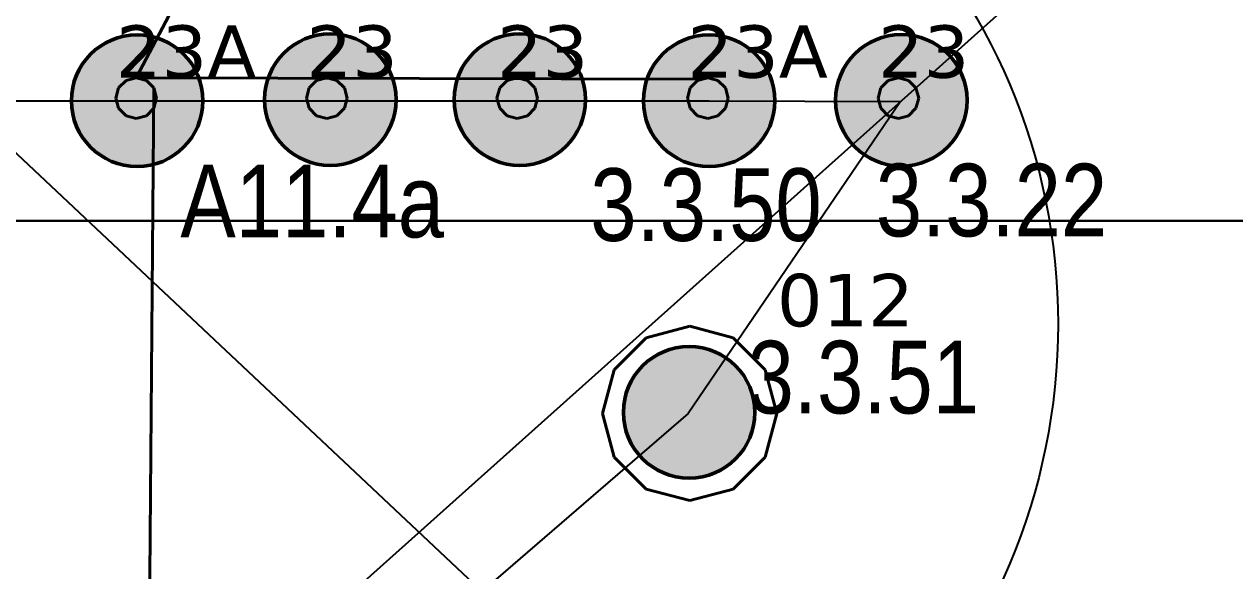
# Model space of a CAD drawing. Header units: millimetres. Extents: x -243740 to 150609, y -473655 to -165121.
# Drawn here: x -215874 to -211709, y -383891 to -382011 of the extents above; entities that cross this region are included whole.
import ezdxf
from ezdxf.enums import TextEntityAlignment as Align

# ---------------------------------------------------------------- set-up
doc = ezdxf.new("R2010")
doc.units = ezdxf.units.MM
doc.linetypes.add('HIDDEN2', pattern=[4.7625, 3.175, -1.5875])
for name, color, linetype in [('_Гр.ЩД-1А.5.9.I2.3', 6, 'Continuous'), ('Вставка', 252, 'Continuous'), ('с_у МГН_ПУИ игнор_в_з', 252, 'Continuous')]:
    doc.layers.add(name, color=color, linetype=linetype)
for name, color, linetype, lineweight in [('_освещение_dali', 3, 'Continuous', 50), ('DLX_FL2_LUM 36', 5, 'Continuous', 40), ('DLX_FL2_LUM 5', 5, 'Continuous', 40), ('Аварийное_овещение', 1, 'Continuous', 30)]:
    doc.layers.add(name, color=color, linetype=linetype, lineweight=lineweight)
doc.layers.add('DLX_FL2_LUM 6', color=7, linetype='Continuous', lineweight=40, true_color=0xfb2904)
doc.layers.add('ЭТО_аварийные', color=7, linetype='HIDDEN2', lineweight=40, true_color=0xfa0505)
doc.styles.add('Arial Narrow_6', font='ARIALN.TTF', dxfattribs={"height": 193.245432})
doc.styles.add('GOST 2.304', font='')
doc.styles.get("Standard").update_dxf_attribs({"font": 'ARIALN.TTF'})
doc.styles.add('TableTextStyle', font='')
doc.styles.get('GOST 2.304').set_extended_font_data('GOST Common')
doc.styles.get('TableTextStyle').set_extended_font_data('VERDANA.TTF')
doc.linetypes.add('Truba', pattern='A,3e-05,[4,MSH_7,S=1,R=0,X=0,Y=0],-3.022072', length=3.022102)
doc.dimstyles.new('М-100', dxfattribs={"dimtxt": 200, "dimasz": 80, "dimexe": 100, "dimexo": 200, "dimgap": 50, "dimtad": 1, "dimdec": 0, "dimzin": 0, "dimdsep": 46, "dimtxsty": 'GOST 2.304', "dimblk": 'ARCHTICK', "dimcen": 90, "dimdle": 100, "dimadec": 0, "dimazin": 0, "dimtfac": 1, "dimtdec": 0, "dimtmove": 1, "dimatfit": 0, "dimfxl": 1, "dimtolj": 1, "dimtzin": 0, "dimarcsym": 0})

# ---------------------------------------------------------------- blocks, each defined once
blk = doc.blocks.new('_ArchTick')
at = {"color": 0, "linetype": 'ByBlock', "const_width": 0.15}
blk.add_lwpolyline([(-0.5, -0.5), (0.5, 0.5)], dxfattribs=at)
blk = doc.blocks.new('*D262')
at = {"layer": 'Defpoints', "color": 0, "lineweight": 30, "transparency": 16777216}
for p in [(0, 14749.9), (156366.9, 14749.9), (155800, 13200)]:
    blk.add_point(p, dxfattribs=at)
at = {"layer": 'с_у МГН_ПУИ игнор_в_з', "color": 0, "lineweight": -2, "transparency": 16777216}
for p, q in [((156366.9, 13100), (156366.9, 14849.9)), ((200, 14749.9), (156466.9, 14749.9)), ((156000, 13200), (156466.9, 13200))]:
    blk.add_line(p, q, dxfattribs=at)
at = {"layer": 'с_у МГН_ПУИ игнор_в_з', "color": 0, "lineweight": -2, "transparency": 16777216, "xscale": 80, "yscale": 80, "zscale": 80}
for p, rotation in [((156366.9, 14749.9), 90), ((156366.9, 13200), 270)]:
    blk.add_blockref('_ArchTick', p, dxfattribs=dict(at, rotation=rotation))
at = {"layer": 'с_у МГН_ПУИ игнор_в_з', "color": 0, "transparency": 16777216, "insert": (156216.9, 13974.9), "char_height": 200, "attachment_point": 5, "rotation": 90, "style": 'GOST 2.304'}
blk.add_mtext('\\A1;1550', dxfattribs=at)
blk = doc.blocks.new('A$C453ecf4b')
at = {"layer": 'Аварийное_овещение', "lineweight": 40, "style": 'Arial Narrow_6'}
blk.add_text('А11.4а', height=250, dxfattribs=at).set_placement((19302.6, 14692.5))
blk = doc.blocks.new('dgdg')
at = {"layer": 'DLX_FL2_LUM 36'}
for points in [[(20905.5, 14346.8, 0), (21055.5, 14387, 0)], [(21055.5, 14387, 0), (20905.5, 14346.8, 0)], [(21055.5, 14387, 0), (20905.5, 14346.8, 0)], [(20905.5, 14346.8, 0), (21055.5, 14387, 0)], [(21055.5, 14387, 0), (21055.5, 14387, 0)], [(21055.5, 14387, 0), (21205.5, 14346.8, 0)], [(21205.5, 14346.8, 0), (21055.5, 14387, 0)], [(21055.5, 14387, 0), (21055.5, 14387, 0)], [(21205.5, 14346.8, 0), (21055.5, 14387, 0)], [(21055.5, 14387, 0), (21205.5, 14346.8, 0)], [(20795.7, 14237, 0), (20905.5, 14346.8, 0)], [(20905.5, 14346.8, 0), (20795.7, 14237, 0)], [(20905.5, 14346.8, 0), (20795.7, 14237, 0)], [(20795.7, 14237, 0), (20905.5, 14346.8, 0)], [(20905.5, 14346.8, 0), (20905.5, 14346.8, 0)], [(20905.5, 14346.8, 0), (20905.5, 14346.8, 0)], [(21205.5, 14346.8, 0), (21205.5, 14346.8, 0)], [(21205.5, 14346.8, 0), (21315.3, 14237, 0)], [(21315.3, 14237, 0), (21205.5, 14346.8, 0)], [(21205.5, 14346.8, 0), (21205.5, 14346.8, 0)], [(21315.3, 14237, 0), (21205.5, 14346.8, 0)], [(21205.5, 14346.8, 0), (21315.3, 14237, 0)], [(20755.5, 14087, 0), (20795.7, 14237, 0)], [(20795.7, 14237, 0), (20755.5, 14087, 0)], [(20795.7, 14237, 0), (20755.5, 14087, 0)], [(20755.5, 14087, 0), (20795.7, 14237, 0)], [(20795.7, 14237, 0), (20795.7, 14237, 0)], [(20795.7, 14237, 0), (20795.7, 14237, 0)], [(21315.3, 14237, 0), (21315.3, 14237, 0)], [(21315.3, 14237, 0), (21355.5, 14087, 0)], [(21355.5, 14087, 0), (21315.3, 14237, 0)], [(21315.3, 14237, 0), (21315.3, 14237, 0)], [(21355.5, 14087, 0), (21315.3, 14237, 0)], [(21315.3, 14237, 0), (21355.5, 14087, 0)], [(20795.7, 13937, 0), (20755.5, 14087, 0)], [(20755.5, 14087, 0), (20755.5, 14087, 0)], [(20755.5, 14087, 0), (20795.7, 13937, 0)], [(20755.5, 14087, 0), (20755.5, 14087, 0)], [(20755.5, 14087, 0), (20795.7, 13937, 0)], [(20795.7, 13937, 0), (20755.5, 14087, 0)], [(21355.5, 14087, 0), (21315.3, 13937, 0)], [(21315.3, 13937, 0), (21355.5, 14087, 0)], [(21315.3, 13937, 0), (21355.5, 14087, 0)], [(21355.5, 14087, 0), (21315.3, 13937, 0)], [(21355.5, 14087, 0), (21355.5, 14087, 0)], [(21355.5, 14087, 0), (21355.5, 14087, 0)], [(20905.5, 13827.1, 0), (20795.7, 13937, 0)], [(20795.7, 13937, 0), (20795.7, 13937, 0)], [(20795.7, 13937, 0), (20905.5, 13827.1, 0)], [(20795.7, 13937, 0), (20795.7, 13937, 0)], [(20795.7, 13937, 0), (20905.5, 13827.1, 0)], [(20905.5, 13827.1, 0), (20795.7, 13937, 0)], [(21315.3, 13937, 0), (21205.5, 13827.1, 0)], [(21205.5, 13827.1, 0), (21315.3, 13937, 0)], [(21205.5, 13827.1, 0), (21315.3, 13937, 0)], [(21315.3, 13937, 0), (21205.5, 13827.1, 0)], [(21315.3, 13937, 0), (21315.3, 13937, 0)], [(21315.3, 13937, 0), (21315.3, 13937, 0)], [(21055.5, 13787, 0), (20905.5, 13827.1, 0)], [(20905.5, 13827.1, 0), (20905.5, 13827.1, 0)], [(20905.5, 13827.1, 0), (21055.5, 13787, 0)], [(20905.5, 13827.1, 0), (20905.5, 13827.1, 0)], [(20905.5, 13827.1, 0), (21055.5, 13787, 0)], [(21055.5, 13787, 0), (20905.5, 13827.1, 0)], [(21205.5, 13827.1, 0), (21055.5, 13787, 0)], [(21055.5, 13787, 0), (21205.5, 13827.1, 0)], [(21055.5, 13787, 0), (21205.5, 13827.1, 0)], [(21205.5, 13827.1, 0), (21055.5, 13787, 0)], [(21205.5, 13827.1, 0), (21205.5, 13827.1, 0)], [(21205.5, 13827.1, 0), (21205.5, 13827.1, 0)], [(21055.5, 13787, 0), (21055.5, 13787, 0)], [(21055.5, 13787, 0), (21055.5, 13787, 0)]]:
    blk.add_polyline3d(points, dxfattribs=at)
at = {"layer": 'DLX_FL2_LUM 5'}
for points in [[(19736.6, 15171.9, 0), (19746, 15206.9, 0)], [(19746, 15206.9, 0), (19736.6, 15171.9, 0)], [(19746, 15206.9, 0), (19736.6, 15171.9, 0)], [(19736.6, 15171.9, 0), (19746, 15206.9, 0)], [(19746, 15206.9, 0), (19771.6, 15232.5, 0)], [(19771.6, 15232.5, 0), (19746, 15206.9, 0)], [(19771.6, 15232.5, 0), (19746, 15206.9, 0)], [(19746, 15206.9, 0), (19771.6, 15232.5, 0)], [(19746, 15206.9, 0), (19746, 15206.9, 0)], [(19746, 15206.9, 0), (19746, 15206.9, 0)], [(19771.6, 15232.5, 0), (19806.6, 15241.9, 0)], [(19806.6, 15241.9, 0), (19771.6, 15232.5, 0)], [(19806.6, 15241.9, 0), (19771.6, 15232.5, 0)], [(19771.6, 15232.5, 0), (19806.6, 15241.9, 0)], [(19771.6, 15232.5, 0), (19771.6, 15232.5, 0)], [(19771.6, 15232.5, 0), (19771.6, 15232.5, 0)], [(19806.6, 15241.9, 0), (19806.6, 15241.9, 0)], [(19806.6, 15241.9, 0), (19841.6, 15232.5, 0)], [(19841.6, 15232.5, 0), (19806.6, 15241.9, 0)], [(19806.6, 15241.9, 0), (19806.6, 15241.9, 0)], [(19841.6, 15232.5, 0), (19806.6, 15241.9, 0)], [(19806.6, 15241.9, 0), (19841.6, 15232.5, 0)], [(19841.6, 15232.5, 0), (19841.6, 15232.5, 0)], [(19841.6, 15232.5, 0), (19867.3, 15206.9, 0)], [(19867.3, 15206.9, 0), (19841.6, 15232.5, 0)], [(19841.6, 15232.5, 0), (19841.6, 15232.5, 0)], [(19867.3, 15206.9, 0), (19841.6, 15232.5, 0)], [(19841.6, 15232.5, 0), (19867.3, 15206.9, 0)], [(19867.3, 15206.9, 0), (19867.3, 15206.9, 0)], [(19867.3, 15206.9, 0), (19876.6, 15171.9, 0)], [(19876.6, 15171.9, 0), (19867.3, 15206.9, 0)], [(19867.3, 15206.9, 0), (19867.3, 15206.9, 0)], [(19876.6, 15171.9, 0), (19867.3, 15206.9, 0)], [(19867.3, 15206.9, 0), (19876.6, 15171.9, 0)], [(20392.2, 15171.9, 0), (20401.6, 15206.9, 0)], [(20401.6, 15206.9, 0), (20392.2, 15171.9, 0)], [(20401.6, 15206.9, 0), (20392.2, 15171.9, 0)], [(20392.2, 15171.9, 0), (20401.6, 15206.9, 0)], [(20401.6, 15206.9, 0), (20427.2, 15232.5, 0)], [(20427.2, 15232.5, 0), (20401.6, 15206.9, 0)], [(20427.2, 15232.5, 0), (20401.6, 15206.9, 0)], [(20401.6, 15206.9, 0), (20427.2, 15232.5, 0)], [(20401.6, 15206.9, 0), (20401.6, 15206.9, 0)], [(20401.6, 15206.9, 0), (20401.6, 15206.9, 0)], [(20427.2, 15232.5, 0), (20462.2, 15241.9, 0)], [(20462.2, 15241.9, 0), (20427.2, 15232.5, 0)], [(20462.2, 15241.9, 0), (20427.2, 15232.5, 0)], [(20427.2, 15232.5, 0), (20462.2, 15241.9, 0)], [(20427.2, 15232.5, 0), (20427.2, 15232.5, 0)], [(20427.2, 15232.5, 0), (20427.2, 15232.5, 0)], [(20462.2, 15241.9, 0), (20462.2, 15241.9, 0)], [(20462.2, 15241.9, 0), (20497.2, 15232.5, 0)], [(20497.2, 15232.5, 0), (20462.2, 15241.9, 0)], [(20462.2, 15241.9, 0), (20462.2, 15241.9, 0)], [(20497.2, 15232.5, 0), (20462.2, 15241.9, 0)], [(20462.2, 15241.9, 0), (20497.2, 15232.5, 0)], [(20497.2, 15232.5, 0), (20497.2, 15232.5, 0)], [(20497.2, 15232.5, 0), (20522.8, 15206.9, 0)], [(20522.8, 15206.9, 0), (20497.2, 15232.5, 0)], [(20497.2, 15232.5, 0), (20497.2, 15232.5, 0)], [(20522.8, 15206.9, 0), (20497.2, 15232.5, 0)], [(20497.2, 15232.5, 0), (20522.8, 15206.9, 0)], [(20522.8, 15206.9, 0), (20522.8, 15206.9, 0)], [(20522.8, 15206.9, 0), (20532.2, 15171.9, 0)], [(20532.2, 15171.9, 0), (20522.8, 15206.9, 0)], [(20522.8, 15206.9, 0), (20522.8, 15206.9, 0)], [(20532.2, 15171.9, 0), (20522.8, 15206.9, 0)], [(20522.8, 15206.9, 0), (20532.2, 15171.9, 0)], [(21703.4, 15171.9, 0), (21712.7, 15206.9, 0)], [(21712.7, 15206.9, 0), (21703.4, 15171.9, 0)], [(21712.7, 15206.9, 0), (21703.4, 15171.9, 0)], [(21703.4, 15171.9, 0), (21712.7, 15206.9, 0)], [(21712.7, 15206.9, 0), (21738.4, 15232.5, 0)], [(21738.4, 15232.5, 0), (21712.7, 15206.9, 0)], [(21738.4, 15232.5, 0), (21712.7, 15206.9, 0)], [(21712.7, 15206.9, 0), (21738.4, 15232.5, 0)], [(21712.7, 15206.9, 0), (21712.7, 15206.9, 0)], [(21712.7, 15206.9, 0), (21712.7, 15206.9, 0)], [(21738.4, 15232.5, 0), (21773.4, 15241.9, 0)], [(21773.4, 15241.9, 0), (21738.4, 15232.5, 0)], [(21773.4, 15241.9, 0), (21738.4, 15232.5, 0)], [(21738.4, 15232.5, 0), (21773.4, 15241.9, 0)], [(21738.4, 15232.5, 0), (21738.4, 15232.5, 0)], [(21738.4, 15232.5, 0), (21738.4, 15232.5, 0)], [(21773.4, 15241.9, 0), (21773.4, 15241.9, 0)], [(21773.4, 15241.9, 0), (21808.4, 15232.5, 0)], [(21808.4, 15232.5, 0), (21773.4, 15241.9, 0)], [(21773.4, 15241.9, 0), (21773.4, 15241.9, 0)], [(21808.4, 15232.5, 0), (21773.4, 15241.9, 0)], [(21773.4, 15241.9, 0), (21808.4, 15232.5, 0)], [(21808.4, 15232.5, 0), (21808.4, 15232.5, 0)], [(21808.4, 15232.5, 0), (21834, 15206.9, 0)], [(21834, 15206.9, 0), (21808.4, 15232.5, 0)], [(21808.4, 15232.5, 0), (21808.4, 15232.5, 0)], [(21834, 15206.9, 0), (21808.4, 15232.5, 0)], [(21808.4, 15232.5, 0), (21834, 15206.9, 0)], [(21834, 15206.9, 0), (21834, 15206.9, 0)], [(21834, 15206.9, 0), (21843.4, 15171.9, 0)], [(21843.4, 15171.9, 0), (21834, 15206.9, 0)], [(21834, 15206.9, 0), (21834, 15206.9, 0)], [(21843.4, 15171.9, 0), (21834, 15206.9, 0)], [(21834, 15206.9, 0), (21843.4, 15171.9, 0)], [(19746, 15136.9, 0), (19736.6, 15171.9, 0)], [(19736.6, 15171.9, 0), (19736.6, 15171.9, 0)], [(19736.6, 15171.9, 0), (19746, 15136.9, 0)], [(19736.6, 15171.9, 0), (19736.6, 15171.9, 0)], [(19736.6, 15171.9, 0), (19746, 15136.9, 0)], [(19746, 15136.9, 0), (19736.6, 15171.9, 0)], [(19876.6, 15171.9, 0), (19867.3, 15136.9, 0)], [(19867.3, 15136.9, 0), (19876.6, 15171.9, 0)], [(19867.3, 15136.9, 0), (19876.6, 15171.9, 0)], [(19876.6, 15171.9, 0), (19867.3, 15136.9, 0)], [(19876.6, 15171.9, 0), (19876.6, 15171.9, 0)], [(19876.6, 15171.9, 0), (19876.6, 15171.9, 0)], [(20401.6, 15136.9, 0), (20392.2, 15171.9, 0)], [(20392.2, 15171.9, 0), (20392.2, 15171.9, 0)], [(20392.2, 15171.9, 0), (20401.6, 15136.9, 0)], [(20392.2, 15171.9, 0), (20392.2, 15171.9, 0)], [(20392.2, 15171.9, 0), (20401.6, 15136.9, 0)], [(20401.6, 15136.9, 0), (20392.2, 15171.9, 0)], [(20532.2, 15171.9, 0), (20522.8, 15136.9, 0)], [(20522.8, 15136.9, 0), (20532.2, 15171.9, 0)], [(20522.8, 15136.9, 0), (20532.2, 15171.9, 0)], [(20532.2, 15171.9, 0), (20522.8, 15136.9, 0)], [(20532.2, 15171.9, 0), (20532.2, 15171.9, 0)], [(20532.2, 15171.9, 0), (20532.2, 15171.9, 0)], [(21712.7, 15136.9, 0), (21703.4, 15171.9, 0)], [(21703.4, 15171.9, 0), (21703.4, 15171.9, 0)], [(21703.4, 15171.9, 0), (21712.7, 15136.9, 0)], [(21703.4, 15171.9, 0), (21703.4, 15171.9, 0)], [(21703.4, 15171.9, 0), (21712.7, 15136.9, 0)], [(21712.7, 15136.9, 0), (21703.4, 15171.9, 0)], [(21843.4, 15171.9, 0), (21834, 15136.9, 0)], [(21834, 15136.9, 0), (21843.4, 15171.9, 0)], [(21834, 15136.9, 0), (21843.4, 15171.9, 0)], [(21843.4, 15171.9, 0), (21834, 15136.9, 0)], [(21843.4, 15171.9, 0), (21843.4, 15171.9, 0)], [(21843.4, 15171.9, 0), (21843.4, 15171.9, 0)], [(19746, 15136.9, 0), (19746, 15136.9, 0)], [(19771.6, 15111.3, 0), (19746, 15136.9, 0)], [(19746, 15136.9, 0), (19746, 15136.9, 0)], [(19746, 15136.9, 0), (19771.6, 15111.3, 0)], [(19746, 15136.9, 0), (19771.6, 15111.3, 0)], [(19771.6, 15111.3, 0), (19746, 15136.9, 0)], [(19867.3, 15136.9, 0), (19841.6, 15111.3, 0)], [(19841.6, 15111.3, 0), (19867.3, 15136.9, 0)], [(19841.6, 15111.3, 0), (19867.3, 15136.9, 0)], [(19867.3, 15136.9, 0), (19841.6, 15111.3, 0)], [(19867.3, 15136.9, 0), (19867.3, 15136.9, 0)], [(19867.3, 15136.9, 0), (19867.3, 15136.9, 0)], [(20401.6, 15136.9, 0), (20401.6, 15136.9, 0)], [(20427.2, 15111.3, 0), (20401.6, 15136.9, 0)], [(20401.6, 15136.9, 0), (20401.6, 15136.9, 0)], [(20401.6, 15136.9, 0), (20427.2, 15111.3, 0)], [(20401.6, 15136.9, 0), (20427.2, 15111.3, 0)], [(20427.2, 15111.3, 0), (20401.6, 15136.9, 0)], [(20522.8, 15136.9, 0), (20497.2, 15111.3, 0)], [(20497.2, 15111.3, 0), (20522.8, 15136.9, 0)], [(20497.2, 15111.3, 0), (20522.8, 15136.9, 0)], [(20522.8, 15136.9, 0), (20497.2, 15111.3, 0)], [(20522.8, 15136.9, 0), (20522.8, 15136.9, 0)], [(20522.8, 15136.9, 0), (20522.8, 15136.9, 0)], [(21712.7, 15136.9, 0), (21712.7, 15136.9, 0)], [(21738.4, 15111.3, 0), (21712.7, 15136.9, 0)], [(21712.7, 15136.9, 0), (21712.7, 15136.9, 0)], [(21712.7, 15136.9, 0), (21738.4, 15111.3, 0)], [(21712.7, 15136.9, 0), (21738.4, 15111.3, 0)], [(21738.4, 15111.3, 0), (21712.7, 15136.9, 0)], [(21834, 15136.9, 0), (21808.4, 15111.3, 0)], [(21808.4, 15111.3, 0), (21834, 15136.9, 0)], [(21808.4, 15111.3, 0), (21834, 15136.9, 0)], [(21834, 15136.9, 0), (21808.4, 15111.3, 0)], [(21834, 15136.9, 0), (21834, 15136.9, 0)], [(21834, 15136.9, 0), (21834, 15136.9, 0)], [(19806.6, 15101.9, 0), (19771.6, 15111.3, 0)], [(19771.6, 15111.3, 0), (19771.6, 15111.3, 0)], [(19771.6, 15111.3, 0), (19806.6, 15101.9, 0)], [(19771.6, 15111.3, 0), (19771.6, 15111.3, 0)], [(19771.6, 15111.3, 0), (19806.6, 15101.9, 0)], [(19806.6, 15101.9, 0), (19771.6, 15111.3, 0)], [(19841.6, 15111.3, 0), (19806.6, 15101.9, 0)], [(19806.6, 15101.9, 0), (19841.6, 15111.3, 0)], [(19806.6, 15101.9, 0), (19841.6, 15111.3, 0)], [(19841.6, 15111.3, 0), (19806.6, 15101.9, 0)], [(19806.6, 15101.9, 0), (19806.6, 15101.9, 0)], [(19806.6, 15101.9, 0), (19806.6, 15101.9, 0)], [(19841.6, 15111.3, 0), (19841.6, 15111.3, 0)], [(19841.6, 15111.3, 0), (19841.6, 15111.3, 0)], [(20462.2, 15101.9, 0), (20427.2, 15111.3, 0)], [(20427.2, 15111.3, 0), (20427.2, 15111.3, 0)], [(20427.2, 15111.3, 0), (20462.2, 15101.9, 0)], [(20427.2, 15111.3, 0), (20427.2, 15111.3, 0)], [(20427.2, 15111.3, 0), (20462.2, 15101.9, 0)], [(20462.2, 15101.9, 0), (20427.2, 15111.3, 0)], [(20497.2, 15111.3, 0), (20462.2, 15101.9, 0)], [(20462.2, 15101.9, 0), (20497.2, 15111.3, 0)], [(20462.2, 15101.9, 0), (20497.2, 15111.3, 0)], [(20497.2, 15111.3, 0), (20462.2, 15101.9, 0)], [(20462.2, 15101.9, 0), (20462.2, 15101.9, 0)], [(20462.2, 15101.9, 0), (20462.2, 15101.9, 0)], [(20497.2, 15111.3, 0), (20497.2, 15111.3, 0)], [(20497.2, 15111.3, 0), (20497.2, 15111.3, 0)], [(21773.4, 15101.9, 0), (21738.4, 15111.3, 0)], [(21738.4, 15111.3, 0), (21738.4, 15111.3, 0)], [(21738.4, 15111.3, 0), (21773.4, 15101.9, 0)], [(21738.4, 15111.3, 0), (21738.4, 15111.3, 0)], [(21738.4, 15111.3, 0), (21773.4, 15101.9, 0)], [(21773.4, 15101.9, 0), (21738.4, 15111.3, 0)], [(21808.4, 15111.3, 0), (21773.4, 15101.9, 0)], [(21773.4, 15101.9, 0), (21808.4, 15111.3, 0)], [(21773.4, 15101.9, 0), (21808.4, 15111.3, 0)], [(21808.4, 15111.3, 0), (21773.4, 15101.9, 0)], [(21773.4, 15101.9, 0), (21773.4, 15101.9, 0)], [(21773.4, 15101.9, 0), (21773.4, 15101.9, 0)], [(21808.4, 15111.3, 0), (21808.4, 15111.3, 0)], [(21808.4, 15111.3, 0), (21808.4, 15111.3, 0)]]:
    blk.add_polyline3d(points, dxfattribs=at)
at = {"layer": 'DLX_FL2_LUM 6'}
for points in [[(19081.1, 15171.9, 0), (19090.4, 15206.9, 0)], [(19090.4, 15206.9, 0), (19081.1, 15171.9, 0)], [(19090.4, 15206.9, 0), (19081.1, 15171.9, 0)], [(19081.1, 15171.9, 0), (19090.4, 15206.9, 0)], [(19090.4, 15206.9, 0), (19116.1, 15232.5, 0)], [(19116.1, 15232.5, 0), (19090.4, 15206.9, 0)], [(19116.1, 15232.5, 0), (19090.4, 15206.9, 0)], [(19090.4, 15206.9, 0), (19116.1, 15232.5, 0)], [(19090.4, 15206.9, 0), (19090.4, 15206.9, 0)], [(19090.4, 15206.9, 0), (19090.4, 15206.9, 0)], [(19116.1, 15232.5, 0), (19151.1, 15241.9, 0)], [(19151.1, 15241.9, 0), (19116.1, 15232.5, 0)], [(19151.1, 15241.9, 0), (19116.1, 15232.5, 0)], [(19116.1, 15232.5, 0), (19151.1, 15241.9, 0)], [(19116.1, 15232.5, 0), (19116.1, 15232.5, 0)], [(19116.1, 15232.5, 0), (19116.1, 15232.5, 0)], [(19151.1, 15241.9, 0), (19151.1, 15241.9, 0)], [(19151.1, 15241.9, 0), (19186.1, 15232.5, 0)], [(19186.1, 15232.5, 0), (19151.1, 15241.9, 0)], [(19151.1, 15241.9, 0), (19151.1, 15241.9, 0)], [(19186.1, 15232.5, 0), (19151.1, 15241.9, 0)], [(19151.1, 15241.9, 0), (19186.1, 15232.5, 0)], [(19186.1, 15232.5, 0), (19186.1, 15232.5, 0)], [(19186.1, 15232.5, 0), (19211.7, 15206.9, 0)], [(19211.7, 15206.9, 0), (19186.1, 15232.5, 0)], [(19186.1, 15232.5, 0), (19186.1, 15232.5, 0)], [(19211.7, 15206.9, 0), (19186.1, 15232.5, 0)], [(19186.1, 15232.5, 0), (19211.7, 15206.9, 0)], [(19211.7, 15206.9, 0), (19211.7, 15206.9, 0)], [(19211.7, 15206.9, 0), (19221.1, 15171.9, 0)], [(19221.1, 15171.9, 0), (19211.7, 15206.9, 0)], [(19211.7, 15206.9, 0), (19211.7, 15206.9, 0)], [(19221.1, 15171.9, 0), (19211.7, 15206.9, 0)], [(19211.7, 15206.9, 0), (19221.1, 15171.9, 0)], [(21047.8, 15171.9, 0), (21057.2, 15206.9, 0)], [(21057.2, 15206.9, 0), (21047.8, 15171.9, 0)], [(21057.2, 15206.9, 0), (21047.8, 15171.9, 0)], [(21047.8, 15171.9, 0), (21057.2, 15206.9, 0)], [(21057.2, 15206.9, 0), (21082.8, 15232.5, 0)], [(21082.8, 15232.5, 0), (21057.2, 15206.9, 0)], [(21082.8, 15232.5, 0), (21057.2, 15206.9, 0)], [(21057.2, 15206.9, 0), (21082.8, 15232.5, 0)], [(21057.2, 15206.9, 0), (21057.2, 15206.9, 0)], [(21057.2, 15206.9, 0), (21057.2, 15206.9, 0)], [(21082.8, 15232.5, 0), (21117.8, 15241.9, 0)], [(21117.8, 15241.9, 0), (21082.8, 15232.5, 0)], [(21117.8, 15241.9, 0), (21082.8, 15232.5, 0)], [(21082.8, 15232.5, 0), (21117.8, 15241.9, 0)], [(21082.8, 15232.5, 0), (21082.8, 15232.5, 0)], [(21082.8, 15232.5, 0), (21082.8, 15232.5, 0)], [(21117.8, 15241.9, 0), (21117.8, 15241.9, 0)], [(21117.8, 15241.9, 0), (21152.8, 15232.5, 0)], [(21152.8, 15232.5, 0), (21117.8, 15241.9, 0)], [(21117.8, 15241.9, 0), (21117.8, 15241.9, 0)], [(21152.8, 15232.5, 0), (21117.8, 15241.9, 0)], [(21117.8, 15241.9, 0), (21152.8, 15232.5, 0)], [(21152.8, 15232.5, 0), (21152.8, 15232.5, 0)], [(21152.8, 15232.5, 0), (21178.4, 15206.9, 0)], [(21178.4, 15206.9, 0), (21152.8, 15232.5, 0)], [(21152.8, 15232.5, 0), (21152.8, 15232.5, 0)], [(21178.4, 15206.9, 0), (21152.8, 15232.5, 0)], [(21152.8, 15232.5, 0), (21178.4, 15206.9, 0)], [(21178.4, 15206.9, 0), (21178.4, 15206.9, 0)], [(21178.4, 15206.9, 0), (21187.8, 15171.9, 0)], [(21187.8, 15171.9, 0), (21178.4, 15206.9, 0)], [(21178.4, 15206.9, 0), (21178.4, 15206.9, 0)], [(21187.8, 15171.9, 0), (21178.4, 15206.9, 0)], [(21178.4, 15206.9, 0), (21187.8, 15171.9, 0)], [(19090.4, 15136.9, 0), (19081.1, 15171.9, 0)], [(19081.1, 15171.9, 0), (19081.1, 15171.9, 0)], [(19081.1, 15171.9, 0), (19090.4, 15136.9, 0)], [(19081.1, 15171.9, 0), (19081.1, 15171.9, 0)], [(19081.1, 15171.9, 0), (19090.4, 15136.9, 0)], [(19090.4, 15136.9, 0), (19081.1, 15171.9, 0)], [(19221.1, 15171.9, 0), (19211.7, 15136.9, 0)], [(19211.7, 15136.9, 0), (19221.1, 15171.9, 0)], [(19211.7, 15136.9, 0), (19221.1, 15171.9, 0)], [(19221.1, 15171.9, 0), (19211.7, 15136.9, 0)], [(19221.1, 15171.9, 0), (19221.1, 15171.9, 0)], [(19221.1, 15171.9, 0), (19221.1, 15171.9, 0)], [(21057.2, 15136.9, 0), (21047.8, 15171.9, 0)], [(21047.8, 15171.9, 0), (21047.8, 15171.9, 0)], [(21047.8, 15171.9, 0), (21057.2, 15136.9, 0)], [(21047.8, 15171.9, 0), (21047.8, 15171.9, 0)], [(21047.8, 15171.9, 0), (21057.2, 15136.9, 0)], [(21057.2, 15136.9, 0), (21047.8, 15171.9, 0)], [(21187.8, 15171.9, 0), (21178.4, 15136.9, 0)], [(21178.4, 15136.9, 0), (21187.8, 15171.9, 0)], [(21178.4, 15136.9, 0), (21187.8, 15171.9, 0)], [(21187.8, 15171.9, 0), (21178.4, 15136.9, 0)], [(21187.8, 15171.9, 0), (21187.8, 15171.9, 0)], [(21187.8, 15171.9, 0), (21187.8, 15171.9, 0)], [(19090.4, 15136.9, 0), (19090.4, 15136.9, 0)], [(19116.1, 15111.3, 0), (19090.4, 15136.9, 0)], [(19090.4, 15136.9, 0), (19090.4, 15136.9, 0)], [(19090.4, 15136.9, 0), (19116.1, 15111.3, 0)], [(19090.4, 15136.9, 0), (19116.1, 15111.3, 0)], [(19116.1, 15111.3, 0), (19090.4, 15136.9, 0)], [(19211.7, 15136.9, 0), (19186.1, 15111.3, 0)], [(19186.1, 15111.3, 0), (19211.7, 15136.9, 0)], [(19186.1, 15111.3, 0), (19211.7, 15136.9, 0)], [(19211.7, 15136.9, 0), (19186.1, 15111.3, 0)], [(19211.7, 15136.9, 0), (19211.7, 15136.9, 0)], [(19211.7, 15136.9, 0), (19211.7, 15136.9, 0)], [(21057.2, 15136.9, 0), (21057.2, 15136.9, 0)], [(21082.8, 15111.3, 0), (21057.2, 15136.9, 0)], [(21057.2, 15136.9, 0), (21057.2, 15136.9, 0)], [(21057.2, 15136.9, 0), (21082.8, 15111.3, 0)], [(21057.2, 15136.9, 0), (21082.8, 15111.3, 0)], [(21082.8, 15111.3, 0), (21057.2, 15136.9, 0)], [(21178.4, 15136.9, 0), (21152.8, 15111.3, 0)], [(21152.8, 15111.3, 0), (21178.4, 15136.9, 0)], [(21152.8, 15111.3, 0), (21178.4, 15136.9, 0)], [(21178.4, 15136.9, 0), (21152.8, 15111.3, 0)], [(21178.4, 15136.9, 0), (21178.4, 15136.9, 0)], [(21178.4, 15136.9, 0), (21178.4, 15136.9, 0)], [(19151.1, 15101.9, 0), (19116.1, 15111.3, 0)], [(19116.1, 15111.3, 0), (19116.1, 15111.3, 0)], [(19116.1, 15111.3, 0), (19151.1, 15101.9, 0)], [(19116.1, 15111.3, 0), (19116.1, 15111.3, 0)], [(19116.1, 15111.3, 0), (19151.1, 15101.9, 0)], [(19151.1, 15101.9, 0), (19116.1, 15111.3, 0)], [(19186.1, 15111.3, 0), (19151.1, 15101.9, 0)], [(19151.1, 15101.9, 0), (19186.1, 15111.3, 0)], [(19151.1, 15101.9, 0), (19186.1, 15111.3, 0)], [(19186.1, 15111.3, 0), (19151.1, 15101.9, 0)], [(19151.1, 15101.9, 0), (19151.1, 15101.9, 0)], [(19151.1, 15101.9, 0), (19151.1, 15101.9, 0)], [(19186.1, 15111.3, 0), (19186.1, 15111.3, 0)], [(19186.1, 15111.3, 0), (19186.1, 15111.3, 0)], [(21117.8, 15101.9, 0), (21082.8, 15111.3, 0)], [(21082.8, 15111.3, 0), (21082.8, 15111.3, 0)], [(21082.8, 15111.3, 0), (21117.8, 15101.9, 0)], [(21082.8, 15111.3, 0), (21082.8, 15111.3, 0)], [(21082.8, 15111.3, 0), (21117.8, 15101.9, 0)], [(21117.8, 15101.9, 0), (21082.8, 15111.3, 0)], [(21152.8, 15111.3, 0), (21117.8, 15101.9, 0)], [(21117.8, 15101.9, 0), (21152.8, 15111.3, 0)], [(21117.8, 15101.9, 0), (21152.8, 15111.3, 0)], [(21152.8, 15111.3, 0), (21117.8, 15101.9, 0)], [(21117.8, 15101.9, 0), (21117.8, 15101.9, 0)], [(21117.8, 15101.9, 0), (21117.8, 15101.9, 0)], [(21152.8, 15111.3, 0), (21152.8, 15111.3, 0)], [(21152.8, 15111.3, 0), (21152.8, 15111.3, 0)]]:
    blk.add_polyline3d(points, dxfattribs=at)
at = {"layer": 'ЭТО_аварийные', "linetype": 'Truba', "ltscale": 100}
for points in [[(19434.1, 15780.1), (19151.1, 15241.9), (21100.3, 15237.2)], [(17368.3, 11451.8), (17549.2, 11854.9), (17543.3, 12423.2), (17131.4, 12419), (17138.2, 12944.3), (19193.4, 12968.9), (19211.7, 15206.9)]]:
    blk.add_lwpolyline(points, dxfattribs=at)
blk = doc.blocks.new('A$Cab2378fa')
at = {"lineweight": 25, "true_color": 0xfff5f5}
h = blk.add_hatch(color=7, dxfattribs=at)
h.dxf.hatch_style = 1
h.paths.add_polyline_path([(0, 0), (-141.6, -170.3, 0.174923), (3, -222.4, 0.197808), (162.3, -156.8)])
h.paths.add_polyline_path([(-163.2, 157.6), (0, 0), (147.8, 177.8, 0.175398), (3, 230.2, 0.209014)])
at = {"lineweight": 25}
h = blk.add_hatch(color=0, dxfattribs=at)
h.paths.add_polyline_path([(162.3, -156.8, 0.442338), (147.8, 177.8), (0, 0)])
h.paths.add_polyline_path([(-141.6, -170.3), (0, 0), (-163.2, 157.6, 0.430096)])
blk.add_circle((3, 3.9), 226.3)
blk = doc.blocks.new('A$C010e0e93')
at = {"layer": 'с_у МГН_ПУИ игнор_в_з'}
dim = blk.add_linear_dim(base=(156366.9, 14749.9), p1=(155800, 13200), p2=(0, 14749.9), angle=90, dimstyle='М-100', dxfattribs=at)
dim.commit()
dim.dimension.update_dxf_attribs({"geometry": '*D262', "text_midpoint": (156216.9, 13974.9)})

msp = doc.modelspace()

# ---------------------------------------------------------------- block references
at = {"layer": '_освещение_dali', "color": 1, "ltscale": 100}
for p in [(-215488.9, -382278.3), (-213520.8, -382278.3)]:
    msp.add_blockref('A$Cab2378fa', p, dxfattribs=at)
at = {"layer": '_освещение_dali', "color": 5, "ltscale": 100}
for p in [(-214824, -382274.4), (-214172.3, -382274.4), (-212859.2, -382276.8), (-213589.5, -383350.4)]:
    msp.add_blockref('A$Cab2378fa', p, dxfattribs=at)

# ---------------------------------------------------------------- next in the draw order: block references
at = {"layer": 'Вставка', "linetype": 'Truba', "lineweight": 30, "ltscale": 100}
msp.add_blockref('A$C010e0e93', (-234640, -397437.2), dxfattribs=at)

# ---------------------------------------------------------------- next in the draw order: linework, layer by layer
at = {"layer": '_Гр.ЩД-1А.5.9.I2.3', "ltscale": 100}
msp.add_lwpolyline([(-212939.5, -387338.1), (-215614.3, -386524.4), (-217606.2, -386524.4), (-220368.6, -386524.4), (-220368.6, -385980.1), (-217824.2, -385980.1), (-217349.6, -385832.4), (-217349.6, -385163.5), (-217580.6, -385027), (-217356.9, -384491.2), (-217356.9, -383830.6), (-217831, -383657.6), (-216132, -383657.6), (-216132, -382274.4), (-215485.9, -382274.4), (-214824, -382274.4), (-214172.3, -382274.4), (-213517.8, -382274.4), (-212859.2, -382276.8), (-213589.5, -383350.4), (-214880.7, -384463.4), (-214443.8, -385336.5)], dxfattribs=at)
at = {"layer": 'Defpoints', "color": 251, "ltscale": 100, "true_color": 0x636466}
for points in [[(-212040, -381544.2), (-217120, -386087.2)], [(-216870.4, -381544.2), (-212040, -386087.2)]]:
    msp.add_lwpolyline(points, dxfattribs=at)
at = {"layer": 'Defpoints', "color": 3, "ltscale": 100}
msp.add_circle((-214432.7, -383042.5), 2115.6, dxfattribs=at)

# ---------------------------------------------------------------- next in the draw order: block references
at = {"layer": '_освещение_dali', "ltscale": 100}
msp.add_blockref('A$C453ecf4b', (-234640, -397437.2), dxfattribs=at)
at = {"layer": 'Defpoints', "linetype": 'Truba'}
msp.add_blockref('dgdg', (-234640, -397437.2), dxfattribs=at)

# ---------------------------------------------------------------- next in the draw order: texts
at = {"layer": '_Гр.ЩД-1А.5.9.I2.3', "ltscale": 100}
for s, p in [('3.3.50', (-213528.3, -382831.7)), ('3.3.22', (-212546, -382816)), ('3.3.51', (-212987.2, -383425.3))]:
    msp.add_text(s, height=250, dxfattribs=at).set_placement(p, align=Align.BOTTOM_CENTER)
at = {"layer": '_освещение_dali', "color": 63, "true_color": 0xbddd80, "style": 'TableTextStyle'}
for s, p in [('23А', (-215559, -382195.2)), ('23', (-214903.4, -382195.2)), ('23', (-214247.8, -382195.2)), ('23А', (-213592.2, -382195.2)), ('23', (-212936.6, -382195.2)), ('012', (-213284.5, -383050.2))]:
    msp.add_text(s, height=180, dxfattribs=at).set_placement(p)

doc.saveas('drawing.dxf')
